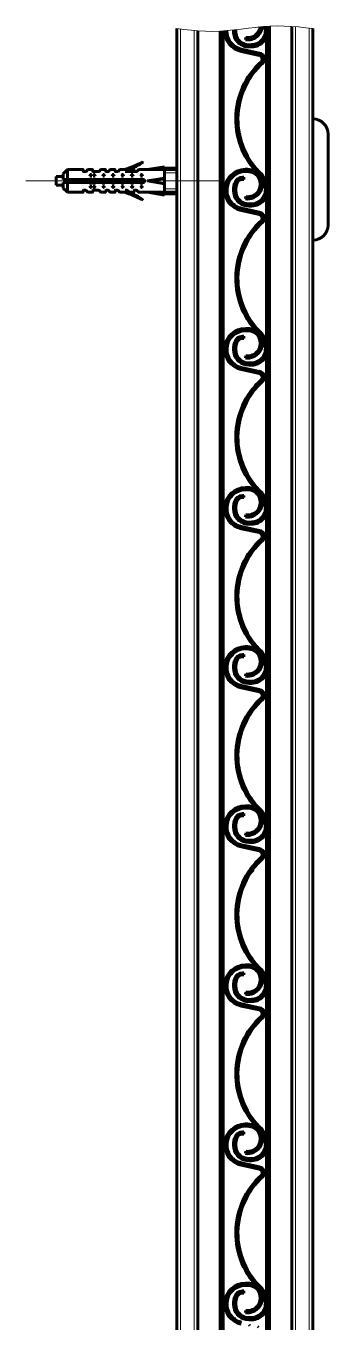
# Model space of a CAD drawing. Header units: millimetres. Extents: x 0 to 841, y 0 to 594.
# Drawn here: x 702.6 to 722.6, y 292.6 to 378.1 of the extents above; entities that cross this region are included whole.
import ezdxf

# ---------------------------------------------------------------- set-up
doc = ezdxf.new("R2010")
doc.units = ezdxf.units.MM
for name, pattern in [('K5LT_AXLED', [19.5, 15, -1.5, 1.5, -1.5]), ('K5LT_BASIC', [0]), ('K5LT_THIN', [0]), ('K5LT_THIN_INCLUDED_TO_HATCHING', [0])]:
    doc.linetypes.add(name, pattern=pattern)
doc.layers.add('Системный слой', color=7, linetype='Continuous')
doc.layers.add('Системный слой (1)', color=7, linetype='Continuous', true_color=0x909090)
pattern_1 = [(45, (0, 0), (-0.3535534, 0.3535534), [])]

# ---------------------------------------------------------------- blocks, each defined once
blk = doc.blocks.new('U1049')
at = {"layer": 'Системный слой (1)', "color": 5, "linetype": 'K5LT_BASIC', "lineweight": 60, "true_color": 0x0000ff}
blk.add_line((718.699, 378.114), (718.699, 240.342), dxfattribs=at)
blk = doc.blocks.new('U1067')
at = {"layer": 'Системный слой (1)', "color": 7, "linetype": 'K5LT_THIN', "lineweight": 18}
blk.add_line((721.318, 217.992), (721.318, 377.982), dxfattribs=at)
blk = doc.blocks.new('U1068')
at = {"layer": 'Системный слой (1)', "color": 7, "linetype": 'K5LT_THIN', "lineweight": 18}
blk.add_line((720.418, 217.992), (720.418, 378.079), dxfattribs=at)
blk = doc.blocks.new('U1069')
at = {"layer": 'Системный слой (1)', "color": 5, "linetype": 'K5LT_BASIC', "lineweight": 60, "true_color": 0x0000ff}
blk.add_line((712.568, 217.992), (712.568, 377.951), dxfattribs=at)
blk = doc.blocks.new('U1070')
at = {"layer": 'Системный слой (1)', "color": 5, "linetype": 'K5LT_BASIC', "lineweight": 60, "true_color": 0x0000ff}
blk.add_line((721.568, 217.992), (721.568, 377.951), dxfattribs=at)
blk = doc.blocks.new('U1071')
at = {"layer": 'Системный слой (1)', "color": 7, "linetype": 'K5LT_THIN', "lineweight": 18}
blk.add_line((712.818, 217.992), (712.818, 377.92), dxfattribs=at)
blk = doc.blocks.new('U1072')
at = {"layer": 'Системный слой (1)', "color": 7, "linetype": 'K5LT_THIN', "lineweight": 18}
blk.add_line((713.718, 217.992), (713.718, 377.823), dxfattribs=at)
blk = doc.blocks.new('U1073')
at = {"layer": 'Системный слой (1)', "color": 5, "linetype": 'K5LT_BASIC', "lineweight": 60, "true_color": 0x0000ff}
blk.add_line((713.968, 217.992), (713.968, 377.802), dxfattribs=at)
blk = doc.blocks.new('U1074')
at = {"layer": 'Системный слой (1)', "color": 5, "linetype": 'K5LT_BASIC', "lineweight": 60, "true_color": 0x0000ff}
blk.add_line((720.168, 217.992), (720.168, 378.1), dxfattribs=at)
blk = doc.blocks.new('U1075')
at = {"layer": 'Системный слой (1)', "color": 5, "linetype": 'K5LT_BASIC', "lineweight": 60, "true_color": 0x0000ff}
blk.add_line((721.568, 217.992), (721.568, 377.951), dxfattribs=at)
blk = doc.blocks.new('U1179')
at = {"layer": 'Системный слой (1)', "color": 5, "linetype": 'K5LT_BASIC', "lineweight": 60, "true_color": 0x0000ff}
blk.add_line((715.633, 252.588), (715.633, 377.801), dxfattribs=at)
blk = doc.blocks.new('U1180')
at = {"layer": 'Системный слой (1)', "color": 5, "linetype": 'K5LT_BASIC', "lineweight": 60, "true_color": 0x0000ff}
blk.add_line((715.436, 252.258), (715.436, 377.788), dxfattribs=at)
blk = doc.blocks.new('U1199')
at = {"layer": 'Системный слой', "color": 7, "linetype": 'K5LT_THIN_INCLUDED_TO_HATCHING', "lineweight": 18}
for p, q in [((718.252, 378.083), (717.778, 378.037)), ((718.726, 378.116), (718.252, 378.083)), ((719.2, 378.13), (718.726, 378.116)), ((719.673, 378.125), (719.2, 378.13)), ((720.147, 378.102), (719.673, 378.125)), ((720.621, 378.062), (720.147, 378.102)), ((713.042, 377.893), (712.568, 377.951)), ((713.515, 377.84), (713.042, 377.893)), ((713.989, 377.8), (713.515, 377.84)), ((714.463, 377.776), (713.989, 377.8)), ((714.936, 377.772), (714.463, 377.776)), ((715.41, 377.786), (714.936, 377.772)), ((715.884, 377.819), (715.41, 377.786)), ((716.357, 377.865), (715.884, 377.819)), ((716.831, 377.921), (716.357, 377.865)), ((717.305, 377.981), (716.831, 377.921)), ((717.778, 378.037), (717.305, 377.981)), ((721.094, 378.009), (720.621, 378.062)), ((721.568, 377.951), (721.094, 378.009))]:
    blk.add_line(p, q, dxfattribs=at)

msp = doc.modelspace()

# ---------------------------------------------------------------- hatches: boundary and pattern name
at = {"layer": 'Системный слой (1)'}
h = msp.add_hatch(dxfattribs=at)
h.set_pattern_fill('Металл', angle=45, style=0, pattern_type=0)
h.set_pattern_definition(pattern_1)
h.paths.add_polyline_path([(718.2075, 368.3186), (717.0501, 369.9366), (716.6157, 371.878), (716.9731, 373.8349), (718.0658, 375.4974), (718.2784, 375.6994), (718.3599, 375.9945), (718.2087, 376.2607), (718.0475, 376.3361), (716.8522, 376.5949), (716.0631, 377.1583), (715.8867, 377.8188), (715.8837, 377.8186), (715.7365, 377.8085), (716.1106, 376.8493), (716.8205, 376.4483), (718.0158, 376.1895), (718.1731, 376.0806), (718.2072, 375.8923), (718.1601, 375.7915), (716.9576, 374.1711), (716.4715, 372.2126), (716.7768, 370.2179), (717.8265, 368.4944), (718.0816, 368.2365), (718.4143, 367.4306), (718.2371, 366.7551), (717.6341, 366.4028), (717.5156, 366.3943), (717.3281, 366.3932), (716.7256, 366.6387), (716.4858, 367.0974), (716.5289, 367.7136), (716.7334, 367.9541), (716.919, 367.9994), (717.0062, 367.9999), (717.0053, 368.1499), (716.9181, 368.1494), (716.5214, 367.9824), (716.3861, 367.7597), (716.338, 367.0717), (716.7478, 366.4253), (717.329, 366.2432), (717.5165, 366.2443), (718.3296, 366.6303), (718.563, 367.451)])
h.paths.add_polyline_path([(717.1148, 377.2153), (717.8421, 377.4022), (718.2243, 378.0487), (718.2284, 378.0811), (718.0752, 378.066), (717.7489, 377.5198), (717.1359, 377.3638)])
h = msp.add_hatch(dxfattribs=at)
h.set_pattern_fill('Металл', angle=45, style=0, pattern_type=0)
h.set_pattern_definition(pattern_1)
h.paths.add_polyline_path([(717.5165, 376.7443), (718.3296, 377.1303), (718.563, 377.951), (718.5358, 378.1028), (718.3843, 378.0925), (718.4143, 377.9306), (718.2371, 377.2551), (717.6341, 376.9028), (717.5156, 376.8943), (717.3281, 376.8932), (716.7256, 377.1387), (716.4858, 377.5974), (716.4681, 377.8784), (716.3574, 377.8653), (716.3173, 377.8614), (716.338, 377.5717), (716.7478, 376.9253), (717.329, 376.7432)])
h = msp.add_hatch(dxfattribs=at)
h.set_pattern_fill('Металл', angle=45, style=0, pattern_type=0)
h.set_pattern_definition(pattern_1)
h.paths.add_polyline_path([(718.2075, 357.8186), (717.0501, 359.4366), (716.6157, 361.378), (716.9731, 363.3349), (718.0658, 364.9974), (718.2784, 365.1994), (718.3599, 365.4945), (718.2087, 365.7607), (718.0475, 365.8361), (716.8522, 366.0949), (716.0631, 366.6583), (715.9307, 367.6187), (716.5378, 368.3746), (717.1042, 368.5171), (717.2479, 368.518), (717.8371, 368.278), (718.084, 367.6916), (717.844, 367.1024), (717.2577, 366.8555), (717.1359, 366.8638), (717.1148, 366.7153), (717.8421, 366.9022), (718.2243, 367.5487), (718.0374, 368.2761), (717.3909, 368.6582), (717.2471, 368.668), (717.1033, 368.6671), (716.1509, 368.2761), (715.737, 367.3334), (716.0936, 366.3676), (716.8205, 365.9483), (718.0158, 365.6895), (718.1731, 365.5806), (718.2072, 365.3923), (718.1601, 365.2915), (716.9576, 363.6711), (716.4715, 361.7126), (716.7768, 359.7179), (717.8265, 357.9944), (718.0816, 357.7365), (718.4143, 356.9306), (718.2371, 356.2551), (717.6341, 355.9028), (717.5156, 355.8943), (717.3281, 355.8932), (716.7256, 356.1387), (716.4858, 356.5974), (716.5289, 357.2136), (716.7334, 357.4541), (716.919, 357.4994), (717.0062, 357.4999), (717.0053, 357.6499), (716.9181, 357.6494), (716.5214, 357.4824), (716.3861, 357.2597), (716.338, 356.5717), (716.7478, 355.9253), (717.329, 355.7432), (717.5165, 355.7443), (718.3296, 356.1303), (718.563, 356.951)])
h = msp.add_hatch(dxfattribs=at)
h.set_pattern_fill('Металл', angle=45, style=0, pattern_type=0)
h.set_pattern_definition(pattern_1)
h.paths.add_polyline_path([(718.2075, 347.3186), (717.0501, 348.9366), (716.6157, 350.878), (716.9731, 352.8349), (718.0658, 354.4974), (718.2784, 354.6994), (718.3599, 354.9945), (718.2087, 355.2607), (718.0475, 355.3361), (716.8522, 355.5949), (716.0631, 356.1583), (715.9307, 357.1187), (716.5378, 357.8746), (717.1042, 358.0171), (717.2479, 358.018), (717.8371, 357.778), (718.084, 357.1916), (717.844, 356.6024), (717.2577, 356.3555), (717.1359, 356.3638), (717.1148, 356.2153), (717.8421, 356.4022), (718.2243, 357.0487), (718.0374, 357.7761), (717.3909, 358.1582), (717.2471, 358.168), (717.1033, 358.1671), (716.1509, 357.7761), (715.737, 356.8334), (716.0936, 355.8676), (716.8205, 355.4483), (718.0158, 355.1895), (718.1731, 355.0806), (718.2072, 354.8923), (718.1601, 354.7915), (716.9576, 353.1711), (716.4715, 351.2126), (716.7768, 349.2179), (717.8265, 347.4944), (718.0816, 347.2365), (718.4143, 346.4306), (718.2371, 345.7551), (717.6341, 345.4028), (717.5156, 345.3943), (717.3281, 345.3932), (716.7256, 345.6387), (716.4858, 346.0974), (716.5289, 346.7136), (716.7334, 346.9541), (716.919, 346.9994), (717.0062, 346.9999), (717.0053, 347.1499), (716.9181, 347.1494), (716.5214, 346.9824), (716.3861, 346.7597), (716.338, 346.0717), (716.7478, 345.4253), (717.329, 345.2432), (717.5165, 345.2443), (718.3296, 345.6303), (718.563, 346.451)])
h = msp.add_hatch(dxfattribs=at)
h.set_pattern_fill('Металл', angle=45, style=0, pattern_type=0)
h.set_pattern_definition(pattern_1)
h.paths.add_polyline_path([(718.2075, 336.8186), (717.0501, 338.4366), (716.6157, 340.378), (716.9731, 342.3349), (718.0658, 343.9974), (718.2784, 344.1994), (718.3599, 344.4945), (718.2087, 344.7607), (718.0475, 344.8361), (716.8522, 345.0949), (716.0631, 345.6583), (715.9307, 346.6187), (716.5378, 347.3746), (717.1042, 347.5171), (717.2479, 347.518), (717.8371, 347.278), (718.084, 346.6916), (717.844, 346.1024), (717.2577, 345.8555), (717.1359, 345.8638), (717.1148, 345.7153), (717.8421, 345.9022), (718.2243, 346.5487), (718.0374, 347.2761), (717.3909, 347.6582), (717.2471, 347.668), (717.1033, 347.6671), (716.1509, 347.2761), (715.737, 346.3334), (716.0936, 345.3676), (716.8205, 344.9483), (718.0158, 344.6895), (718.1731, 344.5806), (718.2072, 344.3923), (718.1601, 344.2915), (716.9576, 342.6711), (716.4715, 340.7126), (716.7768, 338.7179), (717.8265, 336.9944), (718.0816, 336.7365), (718.4143, 335.9306), (718.2371, 335.2551), (717.6341, 334.9028), (717.5156, 334.8943), (717.3281, 334.8932), (716.7256, 335.1387), (716.4858, 335.5974), (716.5289, 336.2136), (716.7334, 336.4541), (716.919, 336.4994), (717.0062, 336.4999), (717.0053, 336.6499), (716.9181, 336.6494), (716.5214, 336.4824), (716.3861, 336.2597), (716.338, 335.5717), (716.7478, 334.9253), (717.329, 334.7432), (717.5165, 334.7443), (718.3296, 335.1303), (718.563, 335.951)])
h = msp.add_hatch(dxfattribs=at)
h.set_pattern_fill('Металл', angle=45, style=0, pattern_type=0)
h.set_pattern_definition(pattern_1)
h.paths.add_polyline_path([(718.2075, 326.3186), (717.0501, 327.9366), (716.6157, 329.878), (716.9731, 331.8349), (718.0658, 333.4974), (718.2784, 333.6994), (718.3599, 333.9945), (718.2087, 334.2607), (718.0475, 334.3361), (716.8522, 334.5949), (716.0631, 335.1583), (715.9307, 336.1187), (716.5378, 336.8746), (717.1042, 337.0171), (717.2479, 337.018), (717.8371, 336.778), (718.084, 336.1916), (717.844, 335.6024), (717.2577, 335.3555), (717.1359, 335.3638), (717.1148, 335.2153), (717.8421, 335.4022), (718.2243, 336.0487), (718.0374, 336.7761), (717.3909, 337.1582), (717.2471, 337.168), (717.1033, 337.1671), (716.1509, 336.7761), (715.737, 335.8334), (716.0936, 334.8676), (716.8205, 334.4483), (718.0158, 334.1895), (718.1731, 334.0806), (718.2072, 333.8923), (718.1601, 333.7915), (716.9576, 332.1711), (716.4715, 330.2126), (716.7768, 328.2179), (717.8265, 326.4944), (718.0816, 326.2365), (718.4143, 325.4306), (718.2371, 324.7551), (717.6341, 324.4028), (717.5156, 324.3943), (717.3281, 324.3932), (716.7256, 324.6387), (716.4858, 325.0974), (716.5289, 325.7136), (716.7334, 325.9541), (716.919, 325.9994), (717.0062, 325.9999), (717.0053, 326.1499), (716.9181, 326.1494), (716.5214, 325.9824), (716.3861, 325.7597), (716.338, 325.0717), (716.7478, 324.4253), (717.329, 324.2432), (717.5165, 324.2443), (718.3296, 324.6303), (718.563, 325.451)])
h = msp.add_hatch(dxfattribs=at)
h.set_pattern_fill('Металл', angle=45, style=0, pattern_type=0)
h.set_pattern_definition(pattern_1)
h.paths.add_polyline_path([(718.2075, 315.8186), (717.0501, 317.4366), (716.6157, 319.378), (716.9731, 321.3349), (718.0658, 322.9974), (718.2784, 323.1994), (718.3599, 323.4945), (718.2087, 323.7607), (718.0475, 323.8361), (716.8522, 324.0949), (716.0631, 324.6583), (715.9307, 325.6187), (716.5378, 326.3746), (717.1042, 326.5171), (717.2479, 326.518), (717.8371, 326.278), (718.084, 325.6916), (717.844, 325.1024), (717.2577, 324.8555), (717.1359, 324.8638), (717.1148, 324.7153), (717.8421, 324.9022), (718.2243, 325.5487), (718.0374, 326.2761), (717.3909, 326.6582), (717.2471, 326.668), (717.1033, 326.6671), (716.1509, 326.2761), (715.737, 325.3334), (716.0936, 324.3676), (716.8205, 323.9483), (718.0158, 323.6895), (718.1731, 323.5806), (718.2072, 323.3923), (718.1601, 323.2915), (716.9576, 321.6711), (716.4715, 319.7126), (716.7768, 317.7179), (717.8265, 315.9944), (718.0816, 315.7365), (718.4143, 314.9306), (718.2371, 314.2551), (717.6341, 313.9028), (717.5156, 313.8943), (717.3281, 313.8932), (716.7256, 314.1387), (716.4858, 314.5974), (716.5289, 315.2136), (716.7334, 315.4541), (716.919, 315.4994), (717.0062, 315.4999), (717.0053, 315.6499), (716.9181, 315.6494), (716.5214, 315.4824), (716.3861, 315.2597), (716.338, 314.5717), (716.7478, 313.9253), (717.329, 313.7432), (717.5165, 313.7443), (718.3296, 314.1303), (718.563, 314.951)])
h = msp.add_hatch(dxfattribs=at)
h.set_pattern_fill('Металл', angle=45, style=0, pattern_type=0)
h.set_pattern_definition(pattern_1)
h.paths.add_polyline_path([(718.2075, 305.3186), (717.0501, 306.9366), (716.6157, 308.878), (716.9731, 310.8349), (718.0658, 312.4974), (718.2784, 312.6994), (718.3599, 312.9945), (718.2087, 313.2607), (718.0475, 313.3361), (716.8522, 313.5949), (716.0631, 314.1583), (715.9307, 315.1187), (716.5378, 315.8746), (717.1042, 316.0171), (717.2479, 316.018), (717.8371, 315.778), (718.084, 315.1916), (717.844, 314.6024), (717.2577, 314.3555), (717.1359, 314.3638), (717.1148, 314.2153), (717.8421, 314.4022), (718.2243, 315.0487), (718.0374, 315.7761), (717.3909, 316.1582), (717.2471, 316.168), (717.1033, 316.1671), (716.1509, 315.7761), (715.737, 314.8334), (716.0936, 313.8676), (716.8205, 313.4483), (718.0158, 313.1895), (718.1731, 313.0806), (718.2072, 312.8923), (718.1601, 312.7915), (716.9576, 311.1711), (716.4715, 309.2126), (716.7768, 307.2179), (717.8265, 305.4944), (718.0816, 305.2365), (718.4143, 304.4306), (718.2371, 303.7551), (717.6341, 303.4028), (717.5156, 303.3943), (717.3281, 303.3932), (716.7256, 303.6387), (716.4858, 304.0974), (716.5289, 304.7136), (716.7334, 304.9541), (716.919, 304.9994), (717.0062, 304.9999), (717.0053, 305.1499), (716.9181, 305.1494), (716.5214, 304.9824), (716.3861, 304.7597), (716.338, 304.0717), (716.7478, 303.4253), (717.329, 303.2432), (717.5165, 303.2443), (718.3296, 303.6303), (718.563, 304.451)])
h = msp.add_hatch(dxfattribs=at)
h.set_pattern_fill('Металл', angle=45, style=0, pattern_type=0)
h.set_pattern_definition(pattern_1)
h.paths.add_polyline_path([(718.2075, 294.8186), (717.0501, 296.4366), (716.6157, 298.378), (716.9731, 300.3349), (718.0658, 301.9974), (718.2784, 302.1994), (718.3599, 302.4945), (718.2087, 302.7607), (718.0475, 302.8361), (716.8522, 303.0949), (716.0631, 303.6583), (715.9307, 304.6187), (716.5378, 305.3746), (717.1042, 305.5171), (717.2479, 305.518), (717.8371, 305.278), (718.084, 304.6916), (717.844, 304.1024), (717.2577, 303.8555), (717.1359, 303.8638), (717.1148, 303.7153), (717.8421, 303.9022), (718.2243, 304.5487), (718.0374, 305.2761), (717.3909, 305.6582), (717.2471, 305.668), (717.1033, 305.6671), (716.1509, 305.2761), (715.737, 304.3334), (716.0936, 303.3676), (716.8205, 302.9483), (718.0158, 302.6895), (718.1731, 302.5806), (718.2072, 302.3923), (718.1601, 302.2915), (716.9576, 300.6711), (716.4715, 298.7126), (716.7768, 296.7179), (717.8265, 294.9944), (718.0816, 294.7365), (718.4143, 293.9306), (718.2371, 293.2551), (717.6341, 292.9028), (717.5156, 292.8943), (717.3281, 292.8932), (716.7256, 293.1387), (716.4858, 293.5974), (716.5289, 294.2136), (716.7334, 294.4541), (716.919, 294.4994), (717.0062, 294.4999), (717.0053, 294.6499), (716.9181, 294.6494), (716.5214, 294.4824), (716.3861, 294.2597), (716.338, 293.5717), (716.7478, 292.9253), (717.329, 292.7432), (717.5165, 292.7443), (718.3296, 293.1303), (718.563, 293.951)])
h = msp.add_hatch(dxfattribs=at)
h.set_pattern_fill('Металл', angle=45, style=0, pattern_type=0)
h.set_pattern_definition(pattern_1)
h.paths.add_polyline_path([(718.2075, 284.3186), (717.0501, 285.9366), (716.6157, 287.878), (716.9731, 289.8349), (718.0658, 291.4974), (718.2784, 291.6994), (718.3599, 291.9945), (718.2087, 292.2607), (718.0475, 292.3361), (716.8522, 292.5949), (716.0631, 293.1583), (715.9307, 294.1187), (716.5378, 294.8746), (717.1042, 295.0171), (717.2479, 295.018), (717.8371, 294.778), (718.084, 294.1916), (717.844, 293.6024), (717.2577, 293.3555), (717.1359, 293.3638), (717.1148, 293.2153), (717.8421, 293.4022), (718.2243, 294.0487), (718.0374, 294.7761), (717.3909, 295.1582), (717.2471, 295.168), (717.1033, 295.1671), (716.1509, 294.7761), (715.737, 293.8334), (716.0936, 292.8676), (716.8205, 292.4483), (718.0158, 292.1895), (718.1731, 292.0806), (718.2072, 291.8923), (718.1601, 291.7915), (716.9576, 290.1711), (716.4715, 288.2126), (716.7768, 286.2179), (717.8265, 284.4944), (718.0816, 284.2365), (718.4143, 283.4306), (718.2371, 282.7551), (717.6341, 282.4028), (717.5156, 282.3943), (717.3281, 282.3932), (716.7256, 282.6387), (716.4858, 283.0974), (716.5289, 283.7136), (716.7334, 283.9541), (716.919, 283.9994), (717.0062, 283.9999), (717.0053, 284.1499), (716.9181, 284.1494), (716.5214, 283.9824), (716.3861, 283.7597), (716.338, 283.0717), (716.7478, 282.4253), (717.329, 282.2432), (717.5165, 282.2443), (718.3296, 282.6303), (718.563, 283.451)])

# ---------------------------------------------------------------- linework, layer by layer
at = {"layer": 'Системный слой (1)', "color": 5, "linetype": 'K5LT_BASIC', "lineweight": 60, "true_color": 0x0000ff}
for p, q in [((717.1359, 377.3638), (717.1148, 377.2153)), ((718.5025, 377.4268), (718.5025, 367.731)), ((716.8205, 376.4483), (718.0158, 376.1895)), ((718.0475, 376.3361), (716.8522, 376.5949)), ((717.5156, 376.8943), (717.3281, 376.8932)), ((717.329, 376.7432), (717.5165, 376.7443)), ((721.5679, 371.9921), (721.5679, 363.9921)), ((722.5679, 370.9921), (722.5679, 364.9921)), ((711.7675, 368.8393), (710.6349, 368.6518)), ((711.7675, 366.9643), (711.7675, 368.8393)), ((712.5679, 368.7456), (711.7675, 368.7456)), ((717.2471, 368.668), (717.1033, 368.6671)), ((704.6064, 367.9018), (704.6064, 368.1831)), ((704.6064, 368.1831), (705.0751, 368.1831)), ((704.6064, 367.9018), (704.6064, 367.6206)), ((705.0724, 367.9956), (710.4474, 367.9956)), ((705.0724, 367.8081), (710.4474, 367.8081)), ((705.0751, 368.3706), (705.3564, 368.6518)), ((705.0751, 368.3706), (705.0751, 367.9956)), ((705.0751, 367.4331), (705.0751, 367.8081)), ((705.3564, 368.6518), (706.3689, 368.6518)), ((705.3564, 368.6518), (705.3564, 367.9956)), ((705.3564, 367.1518), (705.3564, 367.8081)), ((705.4184, 367.9018), (705.4184, 367.9956)), ((705.4184, 367.9018), (705.4184, 367.8081)), ((706.3876, 368.5581), (706.3876, 368.6331)), ((706.4251, 368.5206), (706.5596, 368.5206)), ((706.5861, 368.5316), (706.7009, 368.6463)), ((706.7141, 368.6518), (706.9954, 368.6518)), ((706.8257, 368.2248), (706.8745, 368.3225)), ((706.9081, 368.3225), (706.9569, 368.2248)), ((707.0141, 368.5581), (707.0141, 368.6331)), ((707.0508, 368.2248), (707.0996, 368.3225)), ((707.0516, 368.5206), (707.2767, 368.5206)), ((707.1332, 368.3225), (707.182, 368.2248)), ((707.2767, 368.5206), (707.4112, 368.5206)), ((707.4377, 368.5316), (707.5525, 368.6463)), ((707.5657, 368.6518), (707.847, 368.6518)), ((707.6773, 368.2248), (707.7261, 368.3225)), ((707.7597, 368.3225), (707.8085, 368.2248)), ((707.8657, 368.5581), (707.8657, 368.6331)), ((707.9032, 368.5206), (708.0377, 368.5206)), ((708.0642, 368.5316), (708.179, 368.6463)), ((708.1922, 368.6518), (708.4735, 368.6518)), ((708.3038, 368.2248), (708.3527, 368.3225)), ((708.3862, 368.3225), (708.4351, 368.2248)), ((708.4922, 368.5581), (708.4922, 368.6331)), ((708.5297, 368.5206), (708.6642, 368.5206)), ((708.6907, 368.5316), (708.8055, 368.6463)), ((708.8188, 368.6518), (709.1, 368.6518)), ((708.9303, 368.2248), (708.9792, 368.3225)), ((709.0127, 368.3225), (709.0616, 368.2248)), ((709.1563, 368.5206), (709.2907, 368.5206)), ((709.7828, 368.5206), (709.2907, 368.5206)), ((709.3172, 368.5316), (709.4125, 368.6268)), ((709.4692, 368.6518), (709.7265, 368.6518)), ((709.5568, 368.2248), (709.6057, 368.3225)), ((709.6392, 368.3225), (709.6881, 368.2248)), ((709.7453, 368.5581), (709.7453, 368.6331)), ((709.7828, 368.5206), (709.9172, 368.5206)), ((709.9438, 368.5316), (710.0585, 368.6463)), ((710.0718, 368.6518), (711.7675, 368.6518)), ((710.1834, 368.2248), (710.2322, 368.3225)), ((710.2658, 368.3225), (710.3146, 368.2248)), ((710.4474, 367.9956), (710.4474, 367.8081)), ((711.7675, 368.0893), (710.6349, 367.9018)), ((711.7675, 367.7143), (710.6349, 367.9018)), ((711.7675, 368.6518), (712.5679, 368.6514)), ((717.0053, 368.1499), (716.9181, 368.1494)), ((716.919, 367.9994), (717.0062, 367.9999)), ((717.0062, 367.9999), (717.0053, 368.1499)), ((717.1042, 368.5171), (717.2479, 368.518)), ((704.6064, 367.6206), (705.0751, 367.6206)), ((705.0751, 367.4331), (705.3564, 367.1518)), ((705.3564, 367.1518), (706.3689, 367.1518)), ((706.3876, 367.2456), (706.3876, 367.1706)), ((706.4251, 367.2831), (706.5596, 367.2831)), ((706.5861, 367.2721), (706.7009, 367.1573)), ((706.7141, 367.1518), (706.9954, 367.1518)), ((706.8257, 367.5788), (706.8745, 367.4811)), ((706.9081, 367.4811), (706.9569, 367.5788)), ((707.0141, 367.2456), (707.0141, 367.1706)), ((707.0508, 367.5788), (707.0996, 367.4811)), ((707.0516, 367.2831), (707.2767, 367.2831)), ((707.1332, 367.4811), (707.182, 367.5788)), ((707.2767, 367.2831), (707.4112, 367.2831)), ((707.4377, 367.2721), (707.5525, 367.1573)), ((707.5657, 367.1518), (707.847, 367.1518)), ((707.6773, 367.5788), (707.7261, 367.4811)), ((707.7597, 367.4811), (707.8085, 367.5788)), ((707.8657, 367.2456), (707.8657, 367.1706)), ((707.9032, 367.2831), (708.0377, 367.2831)), ((708.0642, 367.2721), (708.179, 367.1573)), ((708.1922, 367.1518), (708.4735, 367.1518)), ((708.3038, 367.5788), (708.3527, 367.4811)), ((708.3862, 367.4811), (708.4351, 367.5788)), ((708.4922, 367.2456), (708.4922, 367.1706)), ((708.5297, 367.2831), (708.6642, 367.2831)), ((708.6907, 367.2721), (708.8055, 367.1573)), ((708.8188, 367.1518), (709.1, 367.1518)), ((708.9303, 367.5788), (708.9792, 367.4811)), ((709.0127, 367.4811), (709.0616, 367.5788)), ((709.1563, 367.2831), (709.2907, 367.2831)), ((709.3172, 367.2721), (709.4105, 367.1789)), ((709.4716, 367.1518), (709.7265, 367.1518)), ((709.5568, 367.5788), (709.6057, 367.4811)), ((709.6392, 367.4811), (709.6881, 367.5788)), ((709.7453, 367.2456), (709.7453, 367.1706)), ((709.7828, 367.2831), (709.9172, 367.2831)), ((709.9438, 367.2721), (710.0585, 367.1573)), ((710.0718, 367.1518), (711.7675, 367.1518)), ((710.1834, 367.5788), (710.2322, 367.4811)), ((710.2658, 367.4811), (710.3146, 367.5788)), ((711.7675, 366.9643), (710.6349, 367.1518)), ((711.7675, 367.1518), (712.5679, 367.1519)), ((712.5679, 367.0581), (711.7675, 367.0581)), ((718.0475, 365.8361), (716.8522, 366.0949)), ((717.1359, 366.8638), (717.1148, 366.7153)), ((717.5156, 366.3943), (717.3281, 366.3932)), ((717.329, 366.2432), (717.5165, 366.2443)), ((718.5025, 366.9268), (718.5025, 357.231)), ((716.8205, 365.9483), (718.0158, 365.6895)), ((717.0053, 357.6499), (716.9181, 357.6494)), ((717.0062, 357.4999), (717.0053, 357.6499)), ((717.2471, 358.168), (717.1033, 358.1671)), ((717.1042, 358.0171), (717.2479, 358.018)), ((716.919, 357.4994), (717.0062, 357.4999)), ((717.1359, 356.3638), (717.1148, 356.2153)), ((717.5156, 355.8943), (717.3281, 355.8932)), ((718.5025, 356.4268), (718.5025, 346.731)), ((716.8205, 355.4483), (718.0158, 355.1895)), ((718.0475, 355.3361), (716.8522, 355.5949)), ((717.329, 355.7432), (717.5165, 355.7443)), ((717.2471, 347.668), (717.1033, 347.6671)), ((717.1042, 347.5171), (717.2479, 347.518)), ((717.0053, 347.1499), (716.9181, 347.1494)), ((716.919, 346.9994), (717.0062, 346.9999)), ((717.0062, 346.9999), (717.0053, 347.1499)), ((717.1359, 345.8638), (717.1148, 345.7153)), ((718.5025, 345.9268), (718.5025, 336.231)), ((716.8205, 344.9483), (718.0158, 344.6895)), ((718.0475, 344.8361), (716.8522, 345.0949)), ((717.5156, 345.3943), (717.3281, 345.3932)), ((717.329, 345.2432), (717.5165, 345.2443)), ((717.2471, 337.168), (717.1033, 337.1671)), ((717.1042, 337.0171), (717.2479, 337.018)), ((717.0053, 336.6499), (716.9181, 336.6494)), ((716.919, 336.4994), (717.0062, 336.4999)), ((717.0062, 336.4999), (717.0053, 336.6499)), ((717.1359, 335.3638), (717.1148, 335.2153)), ((718.5025, 335.4268), (718.5025, 325.731)), ((716.8205, 334.4483), (718.0158, 334.1895)), ((718.0475, 334.3361), (716.8522, 334.5949)), ((717.5156, 334.8943), (717.3281, 334.8932)), ((717.329, 334.7432), (717.5165, 334.7443)), ((717.0053, 326.1499), (716.9181, 326.1494)), ((716.919, 325.9994), (717.0062, 325.9999)), ((717.0062, 325.9999), (717.0053, 326.1499)), ((717.2471, 326.668), (717.1033, 326.6671)), ((717.1042, 326.5171), (717.2479, 326.518)), ((717.1359, 324.8638), (717.1148, 324.7153)), ((717.5156, 324.3943), (717.3281, 324.3932)), ((717.329, 324.2432), (717.5165, 324.2443)), ((718.5025, 324.9268), (718.5025, 315.231)), ((716.8205, 323.9483), (718.0158, 323.6895)), ((718.0475, 323.8361), (716.8522, 324.0949)), ((717.0053, 315.6499), (716.9181, 315.6494)), ((717.0062, 315.4999), (717.0053, 315.6499)), ((717.2471, 316.168), (717.1033, 316.1671)), ((717.1042, 316.0171), (717.2479, 316.018)), ((716.919, 315.4994), (717.0062, 315.4999)), ((717.1359, 314.3638), (717.1148, 314.2153)), ((718.5025, 314.4268), (718.5025, 304.731)), ((716.8205, 313.4483), (718.0158, 313.1895)), ((718.0475, 313.3361), (716.8522, 313.5949)), ((717.5156, 313.8943), (717.3281, 313.8932)), ((717.329, 313.7432), (717.5165, 313.7443)), ((717.2471, 305.668), (717.1033, 305.6671)), ((717.1042, 305.5171), (717.2479, 305.518)), ((717.0053, 305.1499), (716.9181, 305.1494)), ((716.919, 304.9994), (717.0062, 304.9999)), ((717.0062, 304.9999), (717.0053, 305.1499)), ((717.1359, 303.8638), (717.1148, 303.7153)), ((718.5025, 303.9268), (718.5025, 294.231)), ((716.8205, 302.9483), (718.0158, 302.6895)), ((718.0475, 302.8361), (716.8522, 303.0949)), ((717.5156, 303.3943), (717.3281, 303.3932)), ((717.329, 303.2432), (717.5165, 303.2443)), ((717.2471, 295.168), (717.1033, 295.1671)), ((717.0053, 294.6499), (716.9181, 294.6494)), ((716.919, 294.4994), (717.0062, 294.4999)), ((717.0062, 294.4999), (717.0053, 294.6499)), ((717.1042, 295.0171), (717.2479, 295.018)), ((718.5025, 293.4268), (718.5025, 283.731)), ((717.1359, 293.3638), (717.1148, 293.2153)), ((717.5156, 292.8943), (717.3281, 292.8932)), ((717.329, 292.7432), (717.5165, 292.7443))]:
    msp.add_line(p, q, dxfattribs=at)
at = {"layer": 'Системный слой (1)', "color": 30, "linetype": 'K5LT_AXLED', "lineweight": 18, "true_color": 0xff8000}
msp.add_line((702.6064, 367.9018), (715.4474, 367.9018), dxfattribs=at)
at = {"layer": 'Системный слой (1)', "color": 7, "linetype": 'K5LT_THIN', "lineweight": 18}
for p, q in [((712.5679, 368.4268), (711.7675, 368.4268)), ((712.5679, 367.3768), (711.7675, 367.3768))]:
    msp.add_line(p, q, dxfattribs=at)
at = {"layer": 'Системный слой (1)', "color": 5, "linetype": 'K5LT_BASIC', "lineweight": 60, "true_color": 0x0000ff}
for centre, radius, start, end in [((717.2528, 378.1867), 0.9812, 261.911556, 353.817175), ((716.7053, 377.6966), 1.725, 7.79819, 13.267291), ((716.7053, 377.6966), 1.875, 7.79819, 12.513105), ((717.1114, 377.7922), 1.375, 179.320114, 257.785693), ((717.1114, 377.7922), 1.225, 178.751981, 257.785693), ((717.7542, 377.8183), 1.4375, 178.28286, 189.87858), ((717.3231, 377.7432), 1, 189.87858, 270.335523), ((717.7542, 377.8183), 1.2875, 177.323319, 189.87858), ((717.3231, 377.7432), 0.85, 189.87858, 270.335523), ((717.2528, 378.1867), 0.8312, 261.911556, 351.64422), ((717.5103, 377.8068), 0.9125, 270.335523, 7.79819), ((717.5103, 377.8068), 1.0625, 270.335523, 7.79819), ((721.6062, 371.9778), 5.14, 132.100329, 226.708889), ((721.6116, 371.9766), 4.9969, 131.839776, 227.058813), ((717.9629, 375.9452), 0.25, 322.077689, 77.785693), ((717.9629, 375.9452), 0.4, 322.077689, 77.785693), ((721.5679, 370.9921), 1, 0, 90), ((707.4702, 374.2484), 5.829, 286.23672, 298.701074), ((706.921, 374.3361), 6.2303, 291.024807, 302.761539), ((710.2803, 369.1158), 0.0225, 302.761539, 118.701074), ((717.1114, 367.2922), 1.375, 90.335523, 257.785693), ((717.2528, 367.6867), 0.9812, 261.911556, 90.335523), ((706.3689, 368.6331), 0.0187, 0, 90), ((706.4251, 368.5581), 0.0375, 180, 270), ((706.5596, 368.5581), 0.0375, 270, 315), ((706.7141, 368.6331), 0.0187, 90, 135), ((706.8913, 368.3385), 0.1313, 240, 300), ((706.8913, 368.3141), 0.0188, 26.565051, 153.434949), ((706.9954, 368.6331), 0.0187, 0, 90), ((707.0516, 368.5581), 0.0375, 180, 270), ((707.1164, 368.3385), 0.1313, 240, 300), ((707.1164, 368.3141), 0.0188, 26.565051, 153.434949), ((707.4112, 368.5581), 0.0375, 270, 315), ((707.5657, 368.6331), 0.0187, 90, 135), ((707.7429, 368.3385), 0.1313, 240, 300), ((707.7429, 368.3141), 0.0188, 26.565051, 153.434949), ((707.847, 368.6331), 0.0187, 0, 90), ((707.9032, 368.5581), 0.0375, 180, 270), ((708.0377, 368.5581), 0.0375, 270, 315), ((708.1922, 368.6331), 0.0187, 90, 135), ((708.3694, 368.3385), 0.1313, 240, 300), ((708.3694, 368.3141), 0.0188, 26.565051, 153.434949), ((708.4735, 368.6331), 0.0187, 0, 90), ((708.5297, 368.5581), 0.0375, 180, 270), ((708.6642, 368.5581), 0.0375, 270, 315), ((708.8188, 368.6331), 0.0187, 90, 135), ((708.9959, 368.3385), 0.1313, 240, 300), ((708.9959, 368.3141), 0.0188, 26.565051, 153.434949), ((709.2907, 368.5581), 0.0375, 270, 315), ((709.6225, 368.3385), 0.1313, 240, 300), ((709.6225, 368.3141), 0.0188, 26.565051, 153.434949), ((709.7265, 368.6331), 0.0187, 0, 90), ((709.7828, 368.5581), 0.0375, 180, 270), ((709.9172, 368.5581), 0.0375, 270, 315), ((710.0718, 368.6331), 0.0187, 90, 135), ((710.249, 368.3385), 0.1313, 240, 300), ((710.249, 368.3141), 0.0188, 26.565051, 153.434949), ((717.1114, 367.2922), 1.225, 90.335523, 257.785693), ((716.9214, 367.5869), 0.5625, 90.335523, 162.119066), ((716.9214, 367.5869), 0.4125, 90.335523, 162.119066), ((717.2528, 367.6867), 0.8312, 261.911556, 90.335523), ((716.7053, 367.1966), 1.725, 7.79819, 37.073493), ((716.7053, 367.1966), 1.875, 7.79819, 36.757254), ((706.3689, 367.1706), 0.0187, 270, 0), ((706.4251, 367.2456), 0.0375, 90, 180), ((706.5596, 367.2456), 0.0375, 45, 90), ((706.7141, 367.1706), 0.0188, 225, 270), ((706.8913, 367.4652), 0.1313, 60, 120), ((706.8913, 367.4895), 0.0188, 206.565051, 333.434949), ((706.9954, 367.1706), 0.0187, 270, 0), ((707.0516, 367.2456), 0.0375, 90, 180), ((707.1164, 367.4652), 0.1313, 60, 120), ((707.1164, 367.4895), 0.0187, 206.565051, 333.434949), ((707.4112, 367.2456), 0.0375, 45, 90), ((707.5657, 367.1706), 0.0188, 225, 270), ((707.7429, 367.4652), 0.1313, 60, 120), ((707.7429, 367.4895), 0.0187, 206.565051, 333.434949), ((707.847, 367.1706), 0.0187, 270, 0), ((707.9032, 367.2456), 0.0375, 90, 180), ((708.0377, 367.2456), 0.0375, 45, 90), ((708.1922, 367.1706), 0.0187, 225, 270), ((708.3694, 367.4652), 0.1313, 60, 120), ((708.3694, 367.4895), 0.0187, 206.565051, 333.434949), ((708.4735, 367.1706), 0.0187, 270, 0), ((708.5297, 367.2456), 0.0375, 90, 180), ((708.6642, 367.2456), 0.0375, 45, 90), ((708.8188, 367.1706), 0.0187, 225, 270), ((708.9959, 367.4652), 0.1313, 60, 120), ((708.9959, 367.4895), 0.0187, 206.565051, 333.434949), ((707.4702, 361.5553), 5.829, 61.298926, 73.76328), ((706.921, 361.4676), 6.2303, 57.238461, 68.975193), ((709.2907, 367.2456), 0.0375, 45, 90), ((709.6225, 367.4652), 0.1313, 60, 120), ((709.6225, 367.4895), 0.0187, 206.565051, 333.434949), ((709.7265, 367.1706), 0.0187, 270, 0), ((709.7828, 367.2456), 0.0375, 90, 180), ((709.9172, 367.2456), 0.0375, 45, 90), ((710.0718, 367.1706), 0.0187, 225, 270), ((710.249, 367.4652), 0.1313, 60, 120), ((710.249, 367.4895), 0.0187, 206.565051, 333.434949), ((717.7542, 367.3183), 1.4375, 162.119066, 189.87858), ((717.3231, 367.2432), 1, 189.87858, 270.335523), ((717.7542, 367.3183), 1.2875, 162.119066, 189.87858), ((717.3231, 367.2432), 0.85, 189.87858, 270.335523), ((717.5103, 367.3068), 0.9125, 270.335523, 7.79819), ((717.5103, 367.3068), 1.0625, 270.335523, 7.79819), ((710.2803, 366.6879), 0.0225, 241.298926, 57.238461), ((721.6062, 361.4778), 5.14, 132.100329, 226.708889), ((717.9629, 365.4452), 0.25, 322.077689, 77.785693), ((717.9629, 365.4452), 0.4, 322.077689, 77.785693), ((721.6116, 361.4766), 4.9969, 131.839776, 227.058813), ((721.5679, 364.9921), 1, 270, 0), ((717.1114, 356.7922), 1.375, 90.335523, 257.785693), ((717.1114, 356.7922), 1.225, 90.335523, 257.785693), ((716.9214, 357.0869), 0.5625, 90.335523, 162.119066), ((717.2528, 357.1867), 0.9812, 261.911556, 90.335523), ((717.2528, 357.1867), 0.8312, 261.911556, 90.335523), ((716.7053, 356.6966), 1.725, 7.79819, 37.073493), ((716.7053, 356.6966), 1.875, 7.79819, 36.757254), ((717.7542, 356.8183), 1.4375, 162.119066, 189.87858), ((717.7542, 356.8183), 1.2875, 162.119066, 189.87858), ((716.9214, 357.0869), 0.4125, 90.335523, 162.119066), ((717.5103, 356.8068), 0.9125, 270.335523, 7.79819), ((717.5103, 356.8068), 1.0625, 270.335523, 7.79819), ((717.3231, 356.7432), 1, 189.87858, 270.335523), ((717.3231, 356.7432), 0.85, 189.87858, 270.335523), ((717.9629, 354.9452), 0.25, 322.077689, 77.785693), ((717.9629, 354.9452), 0.4, 322.077689, 77.785693), ((721.6062, 350.9778), 5.14, 132.100329, 226.708889), ((721.6116, 350.9766), 4.9969, 131.839776, 227.058813), ((717.1114, 346.2922), 1.375, 90.335523, 257.785693), ((717.1114, 346.2922), 1.225, 90.335523, 257.785693), ((717.2528, 346.6867), 0.9812, 261.911556, 90.335523), ((717.2528, 346.6867), 0.8312, 261.911556, 90.335523), ((716.7053, 346.1966), 1.875, 7.79819, 36.757254), ((717.7542, 346.3183), 1.4375, 162.119066, 189.87858), ((716.9214, 346.5869), 0.5625, 90.335523, 162.119066), ((717.7542, 346.3183), 1.2875, 162.119066, 189.87858), ((716.9214, 346.5869), 0.4125, 90.335523, 162.119066), ((717.5103, 346.3068), 0.9125, 270.335523, 7.79819), ((717.5103, 346.3068), 1.0625, 270.335523, 7.79819), ((716.7053, 346.1966), 1.725, 7.79819, 37.073493), ((717.3231, 346.2432), 1, 189.87858, 270.335523), ((717.3231, 346.2432), 0.85, 189.87858, 270.335523), ((717.9629, 344.4452), 0.4, 322.077689, 77.785693), ((721.6062, 340.4778), 5.14, 132.100329, 226.708889), ((721.6116, 340.4766), 4.9969, 131.839776, 227.058813), ((717.9629, 344.4452), 0.25, 322.077689, 77.785693), ((717.1114, 335.7922), 1.375, 90.335523, 257.785693), ((717.1114, 335.7922), 1.225, 90.335523, 257.785693), ((717.2528, 336.1867), 0.9812, 261.911556, 90.335523), ((717.2528, 336.1867), 0.8312, 261.911556, 90.335523), ((717.7542, 335.8183), 1.4375, 162.119066, 189.87858), ((716.9214, 336.0869), 0.5625, 90.335523, 162.119066), ((717.7542, 335.8183), 1.2875, 162.119066, 189.87858), ((716.9214, 336.0869), 0.4125, 90.335523, 162.119066), ((716.7053, 335.6966), 1.725, 7.79819, 37.073493), ((716.7053, 335.6966), 1.875, 7.79819, 36.757254), ((717.3231, 335.7432), 1, 189.87858, 270.335523), ((717.3231, 335.7432), 0.85, 189.87858, 270.335523), ((717.5103, 335.8068), 0.9125, 270.335523, 7.79819), ((717.5103, 335.8068), 1.0625, 270.335523, 7.79819), ((721.6062, 329.9778), 5.14, 132.100329, 226.708889), ((721.6116, 329.9766), 4.9969, 131.839776, 227.058813), ((717.9629, 333.9452), 0.25, 322.077689, 77.785693), ((717.9629, 333.9452), 0.4, 322.077689, 77.785693), ((717.1114, 325.2922), 1.375, 90.335523, 257.785693), ((717.1114, 325.2922), 1.225, 90.335523, 257.785693), ((716.9214, 325.5869), 0.5625, 90.335523, 162.119066), ((716.9214, 325.5869), 0.4125, 90.335523, 162.119066), ((717.2528, 325.6867), 0.9812, 261.911556, 90.335523), ((717.2528, 325.6867), 0.8312, 261.911556, 90.335523), ((716.7053, 325.1966), 1.725, 7.79819, 37.073493), ((716.7053, 325.1966), 1.875, 7.79819, 36.757254), ((717.7542, 325.3183), 1.4375, 162.119066, 189.87858), ((717.3231, 325.2432), 1, 189.87858, 270.335523), ((717.7542, 325.3183), 1.2875, 162.119066, 189.87858), ((717.3231, 325.2432), 0.85, 189.87858, 270.335523), ((717.5103, 325.3068), 0.9125, 270.335523, 7.79819), ((717.5103, 325.3068), 1.0625, 270.335523, 7.79819), ((717.9629, 323.4452), 0.25, 322.077689, 77.785693), ((717.9629, 323.4452), 0.4, 322.077689, 77.785693), ((721.6062, 319.4778), 5.14, 132.100329, 226.708889), ((721.6116, 319.4766), 4.9969, 131.839776, 227.058813), ((717.1114, 314.7922), 1.375, 90.335523, 257.785693), ((717.1114, 314.7922), 1.225, 90.335523, 257.785693), ((716.9214, 315.0869), 0.5625, 90.335523, 162.119066), ((717.2528, 315.1867), 0.9812, 261.911556, 90.335523), ((717.2528, 315.1867), 0.8312, 261.911556, 90.335523), ((716.7053, 314.6966), 1.725, 7.79819, 37.073493), ((716.7053, 314.6966), 1.875, 7.79819, 36.757254), ((717.7542, 314.8183), 1.4375, 162.119066, 189.87858), ((717.7542, 314.8183), 1.2875, 162.119066, 189.87858), ((716.9214, 315.0869), 0.4125, 90.335523, 162.119066), ((717.5103, 314.8068), 0.9125, 270.335523, 7.79819), ((717.5103, 314.8068), 1.0625, 270.335523, 7.79819), ((717.3231, 314.7432), 1, 189.87858, 270.335523), ((717.3231, 314.7432), 0.85, 189.87858, 270.335523), ((717.9629, 312.9452), 0.25, 322.077689, 77.785693), ((717.9629, 312.9452), 0.4, 322.077689, 77.785693), ((721.6062, 308.9778), 5.14, 132.100329, 226.708889), ((721.6116, 308.9766), 4.9969, 131.839776, 227.058813), ((717.1114, 304.2922), 1.375, 90.335523, 257.785693), ((717.1114, 304.2922), 1.225, 90.335523, 257.785693), ((717.2528, 304.6867), 0.9812, 261.911556, 90.335523), ((717.2528, 304.6867), 0.8312, 261.911556, 90.335523), ((717.7542, 304.3183), 1.4375, 162.119066, 189.87858), ((716.9214, 304.5869), 0.5625, 90.335523, 162.119066), ((717.7542, 304.3183), 1.2875, 162.119066, 189.87858), ((716.9214, 304.5869), 0.4125, 90.335523, 162.119066), ((716.7053, 304.1966), 1.725, 7.79819, 37.073493), ((716.7053, 304.1966), 1.875, 7.79819, 36.757254), ((717.3231, 304.2432), 1, 189.87858, 270.335523), ((717.3231, 304.2432), 0.85, 189.87858, 270.335523), ((717.5103, 304.3068), 0.9125, 270.335523, 7.79819), ((717.5103, 304.3068), 1.0625, 270.335523, 7.79819), ((717.9629, 302.4452), 0.4, 322.077689, 77.785693), ((721.6062, 298.4778), 5.14, 132.100329, 226.708889), ((721.6116, 298.4766), 4.9969, 131.839776, 227.058813), ((717.9629, 302.4452), 0.25, 322.077689, 77.785693), ((717.1114, 293.7922), 1.375, 90.335523, 257.785693), ((717.2528, 294.1867), 0.9812, 261.911556, 90.335523), ((717.1114, 293.7922), 1.225, 90.335523, 257.785693), ((717.7542, 293.8183), 1.4375, 162.119066, 189.87858), ((716.9214, 294.0869), 0.5625, 90.335523, 162.119066), ((716.9214, 294.0869), 0.4125, 90.335523, 162.119066), ((717.2528, 294.1867), 0.8312, 261.911556, 90.335523), ((716.7053, 293.6966), 1.725, 7.79819, 37.073493), ((716.7053, 293.6966), 1.875, 7.79819, 36.757254), ((717.3231, 293.7432), 1, 189.87858, 270.335523), ((717.7542, 293.8183), 1.2875, 162.119066, 189.87858), ((717.3231, 293.7432), 0.85, 189.87858, 270.335523), ((717.5103, 293.8068), 0.9125, 270.335523, 7.79819), ((717.5103, 293.8068), 1.0625, 270.335523, 7.79819)]:
    msp.add_arc(centre, radius, start, end, dxfattribs=at)

# ---------------------------------------------------------------- block references
at = {"layer": 'Системный слой (1)'}
for name in ['U1069', 'U1071', 'U1072', 'U1073', 'U1180', 'U1179', 'U1049', 'U1074', 'U1068', 'U1067', 'U1070', 'U1075', 'U1199']:
    msp.add_blockref(name, (0, 0), dxfattribs=at)

doc.saveas('drawing.dxf')
